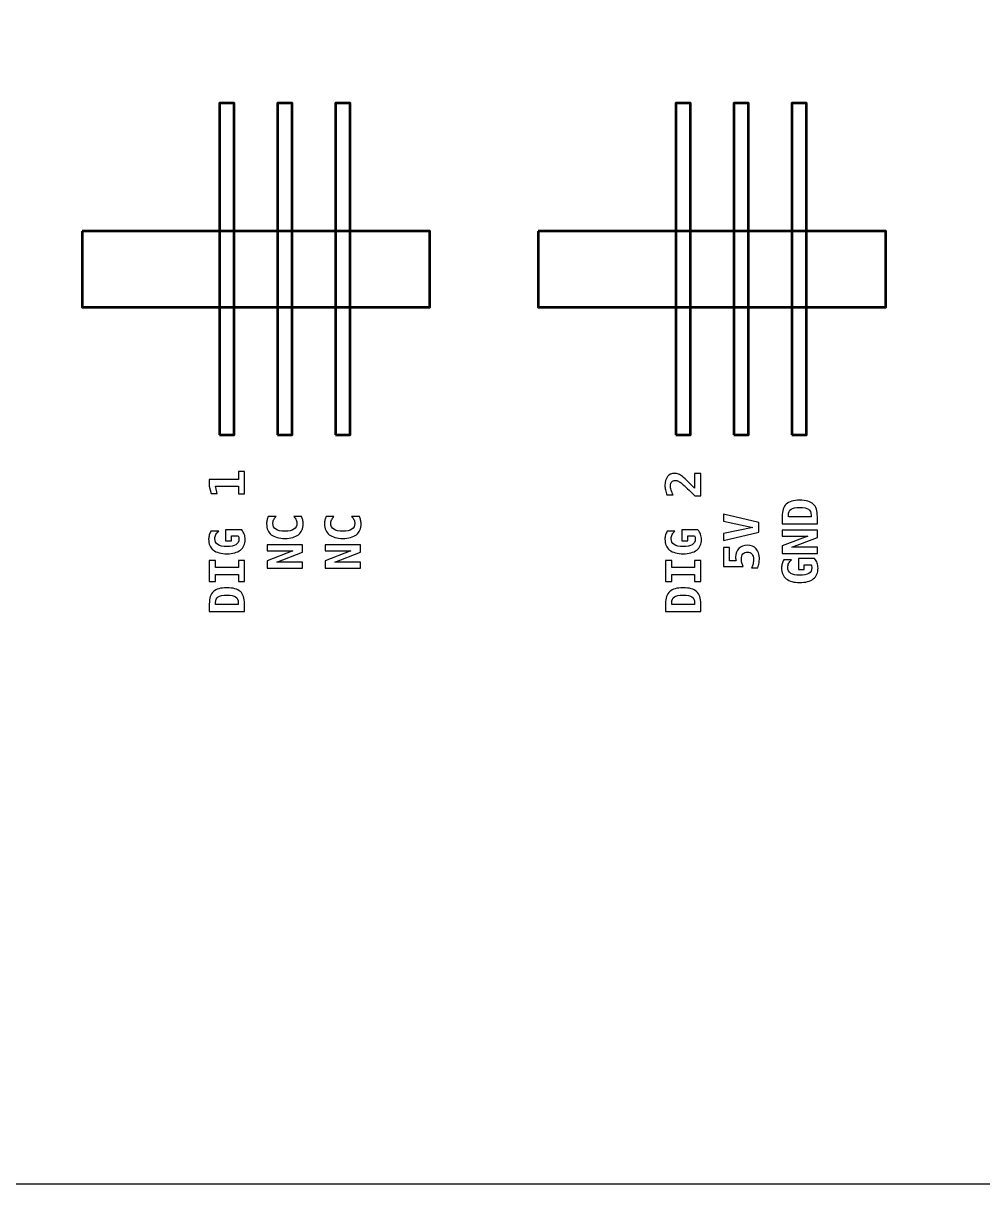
# Model space of a CAD drawing. Header units: centimetres. Extents: x -7.5 to 7.5, y -7.5 to 7.5.
# Drawn here: x -2.28 to 1.93, y -7.5 to -2.41 of the extents above; entities that cross this region are included whole.
import ezdxf

# ---------------------------------------------------------------- set-up
doc = ezdxf.new("R2010")
doc.units = ezdxf.units.CM
doc.header["$MEASUREMENT"] = 0
doc.layers.add('Layer 1', color=7, linetype='Continuous')

msp = doc.modelspace()

# ---------------------------------------------------------------- linework, layer by layer
at = {"layer": 'Layer 1', "color": 7}
msp.add_lwpolyline([(-7.5, -7.5), (7.5, -7.5), (7.5, 7.5), (-7.5, 7.5), (-7.5, -7.5)], close=True, dxfattribs=at)
at = {"layer": 'Layer 1', "lineweight": 53}
for points in [[(-1.4185, -4.21737), (-1.3545, -4.21737), (-1.3545, -2.76337), (-1.4185, -2.76337), (-1.4185, -4.21737)], [(-1.1645, -4.21737), (-1.1005, -4.21737), (-1.1005, -2.76337), (-1.1645, -2.76337), (-1.1645, -4.21737)], [(-0.9105, -4.21737), (-0.8465, -4.21737), (-0.8465, -2.76337), (-0.9105, -2.76337), (-0.9105, -4.21737)], [(0.5815, -4.21737), (0.6455, -4.21737), (0.6455, -2.76337), (0.5815, -2.76337), (0.5815, -4.21737)], [(0.8355, -4.21737), (0.8995, -4.21737), (0.8995, -2.76337), (0.8355, -2.76337), (0.8355, -4.21737)], [(1.0895, -4.21737), (1.1535, -4.21737), (1.1535, -2.76337), (1.0895, -2.76337), (1.0895, -4.21737)]]:
    msp.add_lwpolyline(points, close=True, dxfattribs=at)
at = {"layer": 'Layer 1', "color": 7, "lineweight": 53}
for points in [[(-2.0215, -3.32441), (-2.0215, -3.32441), (-0.4975, -3.32441), (-0.4975, -3.32441), (-0.4975, -3.32441), (-0.4975, -3.32441), (-0.4975, -3.6563), (-0.4975, -3.6563), (-0.4975, -3.6563), (-0.4975, -3.6563), (-2.0215, -3.6563), (-2.0215, -3.6563), (-2.0215, -3.6563), (-2.0215, -3.6563), (-2.0215, -3.32441), (-2.0215, -3.32441)], [(-0.0215, -3.32441), (-0.0215, -3.32441), (1.5025, -3.32441), (1.5025, -3.32441), (1.5025, -3.32441), (1.5025, -3.32441), (1.5025, -3.6563), (1.5025, -3.6563), (1.5025, -3.6563), (1.5025, -3.6563), (-0.0215, -3.6563), (-0.0215, -3.6563), (-0.0215, -3.6563), (-0.0215, -3.6563), (-0.0215, -3.32441), (-0.0215, -3.32441)]]:
    msp.add_open_spline(points, degree=3, knots=[0, 0, 0, 0, 0.25, 0.25, 0.25, 0.25, 0.5, 0.5, 0.5, 0.5, 0.75, 0.75, 0.75, 0.75, 1, 1, 1, 1], dxfattribs=at)
at = {"layer": 'Layer 1'}
for points, knots in [([(-1.33612, -4.47596), (-1.33612, -4.47596), (-1.33612, -4.44185), (-1.33612, -4.44185), (-1.33612, -4.44185), (-1.33612, -4.44185), (-1.43628, -4.44185), (-1.43628, -4.44185), (-1.43628, -4.44185), (-1.43628, -4.44185), (-1.42841, -4.47356), (-1.42841, -4.47356), (-1.42841, -4.47356), (-1.42841, -4.47356), (-1.45589, -4.47356), (-1.45589, -4.47356), (-1.45589, -4.47356), (-1.45589, -4.47356), (-1.46355, -4.44164), (-1.46355, -4.44164), (-1.46355, -4.44164), (-1.46355, -4.44164), (-1.46355, -4.41218), (-1.46355, -4.41218), (-1.46355, -4.41218), (-1.46355, -4.41218), (-1.33612, -4.41218), (-1.33612, -4.41218), (-1.33612, -4.41218), (-1.33612, -4.41218), (-1.33612, -4.37806), (-1.33612, -4.37806), (-1.33612, -4.37806), (-1.33612, -4.37806), (-1.30924, -4.37806), (-1.30924, -4.37806), (-1.30924, -4.37806), (-1.30924, -4.37806), (-1.30924, -4.47596), (-1.30924, -4.47596), (-1.30924, -4.47596), (-1.30924, -4.47596), (-1.33612, -4.47596), (-1.33612, -4.47596)], [0, 0, 0, 0, 0.0909091, 0.0909091, 0.0909091, 0.0909091, 0.1818182, 0.1818182, 0.1818182, 0.1818182, 0.2727273, 0.2727273, 0.2727273, 0.2727273, 0.3636364, 0.3636364, 0.3636364, 0.3636364, 0.4545455, 0.4545455, 0.4545455, 0.4545455, 0.5454545, 0.5454545, 0.5454545, 0.5454545, 0.6363636, 0.6363636, 0.6363636, 0.6363636, 0.7272727, 0.7272727, 0.7272727, 0.7272727, 0.8181818, 0.8181818, 0.8181818, 0.8181818, 0.9090909, 0.9090909, 0.9090909, 0.9090909, 1, 1, 1, 1]), ([(0.66388, -4.45056), (0.66388, -4.45056), (0.66388, -4.38554), (0.66388, -4.38554), (0.66388, -4.38554), (0.66388, -4.38554), (0.69076, -4.38554), (0.69076, -4.38554), (0.69076, -4.38554), (0.69076, -4.38554), (0.69076, -4.48351), (0.69076, -4.48351), (0.69076, -4.48351), (0.69076, -4.48351), (0.66469, -4.48351), (0.66469, -4.48351), (0.66469, -4.48351), (0.66469, -4.48351), (0.64716, -4.46697), (0.64716, -4.46697), (0.64716, -4.46697), (0.62627, -4.44735), (0.61343, -4.43543), (0.6086, -4.43123), (0.6086, -4.43123), (0.60267, -4.42608), (0.59741, -4.42234), (0.59283, -4.42008), (0.59283, -4.42008), (0.58824, -4.41779), (0.58373, -4.41666), (0.57925, -4.41666), (0.57925, -4.41666), (0.57237, -4.41666), (0.56704, -4.41874), (0.5633, -4.4229), (0.5633, -4.4229), (0.55952, -4.42707), (0.55765, -4.43299), (0.55765, -4.44061), (0.55765, -4.44061), (0.55765, -4.44608), (0.55875, -4.45218), (0.5609, -4.45896), (0.5609, -4.45896), (0.56309, -4.46577), (0.56623, -4.47282), (0.57036, -4.4802), (0.57036, -4.4802), (0.57036, -4.4802), (0.54192, -4.4802), (0.54192, -4.4802), (0.54192, -4.4802), (0.53924, -4.47282), (0.53719, -4.46563), (0.53578, -4.45853), (0.53578, -4.45853), (0.53437, -4.45148), (0.53367, -4.44471), (0.53367, -4.43825), (0.53367, -4.43825), (0.53367, -4.42192), (0.53748, -4.40907), (0.5451, -4.39976), (0.5451, -4.39976), (0.55268, -4.39041), (0.56309, -4.38575), (0.57625, -4.38575), (0.57625, -4.38575), (0.58231, -4.38575), (0.58799, -4.38678), (0.59329, -4.38879), (0.59329, -4.38879), (0.59861, -4.39084), (0.6045, -4.39433), (0.61096, -4.3993), (0.61096, -4.3993), (0.61565, -4.40294), (0.6262, -4.41295), (0.64261, -4.42936), (0.64261, -4.42936), (0.65146, -4.43825), (0.65859, -4.4453), (0.66388, -4.45056)], [0, 0, 0, 0, 0.047619, 0.047619, 0.047619, 0.047619, 0.0952381, 0.0952381, 0.0952381, 0.0952381, 0.1428571, 0.1428571, 0.1428571, 0.1428571, 0.1904762, 0.1904762, 0.1904762, 0.1904762, 0.2380952, 0.2380952, 0.2380952, 0.2380952, 0.2857143, 0.2857143, 0.2857143, 0.2857143, 0.3333333, 0.3333333, 0.3333333, 0.3333333, 0.3809524, 0.3809524, 0.3809524, 0.3809524, 0.4285714, 0.4285714, 0.4285714, 0.4285714, 0.4761905, 0.4761905, 0.4761905, 0.4761905, 0.5238095, 0.5238095, 0.5238095, 0.5238095, 0.5714286, 0.5714286, 0.5714286, 0.5714286, 0.6190476, 0.6190476, 0.6190476, 0.6190476, 0.6666667, 0.6666667, 0.6666667, 0.6666667, 0.7142857, 0.7142857, 0.7142857, 0.7142857, 0.7619048, 0.7619048, 0.7619048, 0.7619048, 0.8095238, 0.8095238, 0.8095238, 0.8095238, 0.8571429, 0.8571429, 0.8571429, 0.8571429, 0.9047619, 0.9047619, 0.9047619, 0.9047619, 0.952381, 0.952381, 0.952381, 0.952381, 1, 1, 1, 1]), ([(1.04756, -4.60732), (1.04756, -4.60732), (1.04756, -4.57466), (1.04756, -4.57466), (1.04756, -4.57466), (1.04756, -4.54947), (1.05356, -4.5313), (1.06559, -4.52022), (1.06559, -4.52022), (1.07762, -4.50911), (1.09727, -4.50357), (1.12458, -4.50357), (1.12458, -4.50357), (1.15192, -4.50357), (1.17164, -4.50911), (1.18374, -4.52022), (1.18374, -4.52022), (1.19584, -4.5313), (1.20187, -4.54947), (1.20187, -4.57466), (1.20187, -4.57466), (1.20187, -4.57466), (1.20187, -4.60732), (1.20187, -4.60732), (1.20187, -4.60732), (1.20187, -4.60732), (1.04756, -4.60732), (1.04756, -4.60732)], [0, 0, 0, 0, 0.1428571, 0.1428571, 0.1428571, 0.1428571, 0.2857143, 0.2857143, 0.2857143, 0.2857143, 0.4285714, 0.4285714, 0.4285714, 0.4285714, 0.5714286, 0.5714286, 0.5714286, 0.5714286, 0.7142857, 0.7142857, 0.7142857, 0.7142857, 0.8571429, 0.8571429, 0.8571429, 0.8571429, 1, 1, 1, 1]), ([(-1.05969, -4.57481), (-1.05722, -4.57965), (-1.05535, -4.58469), (-1.05411, -4.59002), (-1.05411, -4.59002), (-1.05288, -4.59531), (-1.05224, -4.60088), (-1.05224, -4.60674), (-1.05224, -4.60674), (-1.05224, -4.62755), (-1.05909, -4.64347), (-1.07281, -4.6544), (-1.07281, -4.6544), (-1.08653, -4.66537), (-1.10632, -4.67084), (-1.13225, -4.67084), (-1.13225, -4.67084), (-1.15822, -4.67084), (-1.17804, -4.66537), (-1.19177, -4.6544), (-1.19177, -4.6544), (-1.20549, -4.64347), (-1.21233, -4.62755), (-1.21233, -4.60674), (-1.21233, -4.60674), (-1.21233, -4.60088), (-1.2117, -4.59527), (-1.21046, -4.58991), (-1.21046, -4.58991), (-1.20923, -4.58452), (-1.20736, -4.57951), (-1.20489, -4.57481), (-1.20489, -4.57481), (-1.20489, -4.57481), (-1.17099, -4.57481), (-1.17099, -4.57481), (-1.17099, -4.57481), (-1.17582, -4.58003), (-1.17935, -4.58515), (-1.18161, -4.59005), (-1.18161, -4.59005), (-1.18383, -4.59499), (-1.18496, -4.60007), (-1.18496, -4.60533), (-1.18496, -4.60533), (-1.18496, -4.61648), (-1.18051, -4.62491), (-1.17166, -4.63059), (-1.17166, -4.63059), (-1.1628, -4.63627), (-1.14968, -4.63913), (-1.13225, -4.63913), (-1.13225, -4.63913), (-1.11486, -4.63913), (-1.10177, -4.63627), (-1.09292, -4.63059), (-1.09292, -4.63059), (-1.08406, -4.62491), (-1.07962, -4.61648), (-1.07962, -4.60533), (-1.07962, -4.60533), (-1.07962, -4.60007), (-1.08075, -4.59499), (-1.08297, -4.59005), (-1.08297, -4.59005), (-1.08523, -4.58515), (-1.08875, -4.58003), (-1.09359, -4.57481), (-1.09359, -4.57481), (-1.09359, -4.57481), (-1.05969, -4.57481), (-1.05969, -4.57481)], [0, 0, 0, 0, 0.0555556, 0.0555556, 0.0555556, 0.0555556, 0.1111111, 0.1111111, 0.1111111, 0.1111111, 0.1666667, 0.1666667, 0.1666667, 0.1666667, 0.2222222, 0.2222222, 0.2222222, 0.2222222, 0.2777778, 0.2777778, 0.2777778, 0.2777778, 0.3333333, 0.3333333, 0.3333333, 0.3333333, 0.3888889, 0.3888889, 0.3888889, 0.3888889, 0.4444444, 0.4444444, 0.4444444, 0.4444444, 0.5, 0.5, 0.5, 0.5, 0.5555556, 0.5555556, 0.5555556, 0.5555556, 0.6111111, 0.6111111, 0.6111111, 0.6111111, 0.6666667, 0.6666667, 0.6666667, 0.6666667, 0.7222222, 0.7222222, 0.7222222, 0.7222222, 0.7777778, 0.7777778, 0.7777778, 0.7777778, 0.8333333, 0.8333333, 0.8333333, 0.8333333, 0.8888889, 0.8888889, 0.8888889, 0.8888889, 0.9444444, 0.9444444, 0.9444444, 0.9444444, 1, 1, 1, 1]), ([(-0.80569, -4.57481), (-0.80322, -4.57965), (-0.80135, -4.58469), (-0.80011, -4.59002), (-0.80011, -4.59002), (-0.79888, -4.59531), (-0.79824, -4.60088), (-0.79824, -4.60674), (-0.79824, -4.60674), (-0.79824, -4.62755), (-0.80509, -4.64347), (-0.81881, -4.6544), (-0.81881, -4.6544), (-0.83253, -4.66537), (-0.85232, -4.67084), (-0.87825, -4.67084), (-0.87825, -4.67084), (-0.90422, -4.67084), (-0.92404, -4.66537), (-0.93777, -4.6544), (-0.93777, -4.6544), (-0.95149, -4.64347), (-0.95833, -4.62755), (-0.95833, -4.60674), (-0.95833, -4.60674), (-0.95833, -4.60088), (-0.9577, -4.59527), (-0.95646, -4.58991), (-0.95646, -4.58991), (-0.95523, -4.58452), (-0.95336, -4.57951), (-0.95089, -4.57481), (-0.95089, -4.57481), (-0.95089, -4.57481), (-0.91699, -4.57481), (-0.91699, -4.57481), (-0.91699, -4.57481), (-0.92182, -4.58003), (-0.92535, -4.58515), (-0.92761, -4.59005), (-0.92761, -4.59005), (-0.92983, -4.59499), (-0.93096, -4.60007), (-0.93096, -4.60533), (-0.93096, -4.60533), (-0.93096, -4.61648), (-0.92651, -4.62491), (-0.91766, -4.63059), (-0.91766, -4.63059), (-0.9088, -4.63627), (-0.89568, -4.63913), (-0.87825, -4.63913), (-0.87825, -4.63913), (-0.86086, -4.63913), (-0.84777, -4.63627), (-0.83892, -4.63059), (-0.83892, -4.63059), (-0.83006, -4.62491), (-0.82562, -4.61648), (-0.82562, -4.60533), (-0.82562, -4.60533), (-0.82562, -4.60007), (-0.82675, -4.59499), (-0.82897, -4.59005), (-0.82897, -4.59005), (-0.83123, -4.58515), (-0.83475, -4.58003), (-0.83959, -4.57481), (-0.83959, -4.57481), (-0.83959, -4.57481), (-0.80569, -4.57481), (-0.80569, -4.57481)], [0, 0, 0, 0, 0.0555556, 0.0555556, 0.0555556, 0.0555556, 0.1111111, 0.1111111, 0.1111111, 0.1111111, 0.1666667, 0.1666667, 0.1666667, 0.1666667, 0.2222222, 0.2222222, 0.2222222, 0.2222222, 0.2777778, 0.2777778, 0.2777778, 0.2777778, 0.3333333, 0.3333333, 0.3333333, 0.3333333, 0.3888889, 0.3888889, 0.3888889, 0.3888889, 0.4444444, 0.4444444, 0.4444444, 0.4444444, 0.5, 0.5, 0.5, 0.5, 0.5555556, 0.5555556, 0.5555556, 0.5555556, 0.6111111, 0.6111111, 0.6111111, 0.6111111, 0.6666667, 0.6666667, 0.6666667, 0.6666667, 0.7222222, 0.7222222, 0.7222222, 0.7222222, 0.7777778, 0.7777778, 0.7777778, 0.7777778, 0.8333333, 0.8333333, 0.8333333, 0.8333333, 0.8888889, 0.8888889, 0.8888889, 0.8888889, 0.9444444, 0.9444444, 0.9444444, 0.9444444, 1, 1, 1, 1]), ([(0.91932, -4.62286), (0.91932, -4.62286), (0.79045, -4.5957), (0.79045, -4.5957), (0.79045, -4.5957), (0.79045, -4.5957), (0.79045, -4.56501), (0.79045, -4.56501), (0.79045, -4.56501), (0.79045, -4.56501), (0.94476, -4.6017), (0.94476, -4.6017), (0.94476, -4.6017), (0.94476, -4.6017), (0.94476, -4.64396), (0.94476, -4.64396), (0.94476, -4.64396), (0.94476, -4.64396), (0.79045, -4.68065), (0.79045, -4.68065), (0.79045, -4.68065), (0.79045, -4.68065), (0.79045, -4.64996), (0.79045, -4.64996), (0.79045, -4.64996), (0.79045, -4.64996), (0.91932, -4.62286), (0.91932, -4.62286)], [0, 0, 0, 0, 0.1428571, 0.1428571, 0.1428571, 0.1428571, 0.2857143, 0.2857143, 0.2857143, 0.2857143, 0.4285714, 0.4285714, 0.4285714, 0.4285714, 0.5714286, 0.5714286, 0.5714286, 0.5714286, 0.7142857, 0.7142857, 0.7142857, 0.7142857, 0.8571429, 0.8571429, 0.8571429, 0.8571429, 1, 1, 1, 1]), ([(1.07504, -4.57684), (1.07504, -4.57684), (1.17439, -4.57684), (1.17439, -4.57684), (1.17439, -4.57684), (1.17439, -4.57684), (1.17439, -4.56859), (1.17439, -4.56859), (1.17439, -4.56859), (1.17439, -4.55659), (1.17061, -4.54802), (1.16306, -4.54294), (1.16306, -4.54294), (1.15551, -4.53783), (1.14267, -4.53529), (1.12458, -4.53529), (1.12458, -4.53529), (1.10658, -4.53529), (1.09381, -4.53783), (1.0863, -4.54294), (1.0863, -4.54294), (1.07878, -4.54802), (1.07504, -4.55659), (1.07504, -4.56859), (1.07504, -4.56859), (1.07504, -4.56859), (1.07504, -4.57684), (1.07504, -4.57684)], [0, 0, 0, 0, 0.1428571, 0.1428571, 0.1428571, 0.1428571, 0.2857143, 0.2857143, 0.2857143, 0.2857143, 0.4285714, 0.4285714, 0.4285714, 0.4285714, 0.5714286, 0.5714286, 0.5714286, 0.5714286, 0.7142857, 0.7142857, 0.7142857, 0.7142857, 0.8571429, 0.8571429, 0.8571429, 0.8571429, 1, 1, 1, 1]), ([(-1.33715, -4.66012), (-1.33715, -4.66012), (-1.36657, -4.66012), (-1.36657, -4.66012), (-1.36657, -4.66012), (-1.36657, -4.66012), (-1.36657, -4.68101), (-1.36657, -4.68101), (-1.36657, -4.68101), (-1.36657, -4.68101), (-1.39221, -4.68101), (-1.39221, -4.68101), (-1.39221, -4.68101), (-1.39221, -4.68101), (-1.39221, -4.63345), (-1.39221, -4.63345), (-1.39221, -4.63345), (-1.39221, -4.63345), (-1.32152, -4.63345), (-1.32152, -4.63345), (-1.32152, -4.63345), (-1.31651, -4.63931), (-1.3127, -4.64577), (-1.31012, -4.65282), (-1.31012, -4.65282), (-1.30755, -4.65991), (-1.30624, -4.66746), (-1.30624, -4.67551), (-1.30624, -4.67551), (-1.30624, -4.69551), (-1.31319, -4.71092), (-1.32706, -4.72183), (-1.32706, -4.72183), (-1.34096, -4.73273), (-1.36068, -4.73816), (-1.38625, -4.73816), (-1.38625, -4.73816), (-1.41222, -4.73816), (-1.43204, -4.73266), (-1.44577, -4.72168), (-1.44577, -4.72168), (-1.45949, -4.71068), (-1.46633, -4.6948), (-1.46633, -4.67406), (-1.46633, -4.67406), (-1.46633, -4.66785), (-1.46545, -4.66178), (-1.46369, -4.65578), (-1.46369, -4.65578), (-1.46196, -4.64979), (-1.45942, -4.64414), (-1.4561, -4.63892), (-1.4561, -4.63892), (-1.4561, -4.63892), (-1.42231, -4.63892), (-1.42231, -4.63892), (-1.42231, -4.63892), (-1.42781, -4.64319), (-1.43197, -4.64809), (-1.43476, -4.65367), (-1.43476, -4.65367), (-1.43755, -4.65921), (-1.43896, -4.66527), (-1.43896, -4.67191), (-1.43896, -4.67191), (-1.43896, -4.68348), (-1.43458, -4.69216), (-1.42587, -4.69787), (-1.42587, -4.69787), (-1.41716, -4.70359), (-1.40396, -4.70644), (-1.38625, -4.70644), (-1.38625, -4.70644), (-1.36907, -4.70644), (-1.35602, -4.70369), (-1.34706, -4.69819), (-1.34706, -4.69819), (-1.3381, -4.69265), (-1.33362, -4.68464), (-1.33362, -4.67409), (-1.33362, -4.67409), (-1.33362, -4.67092), (-1.3339, -4.66817), (-1.3345, -4.6658), (-1.3345, -4.6658), (-1.33506, -4.66348), (-1.33595, -4.66157), (-1.33715, -4.66012)], [0, 0, 0, 0, 0.0454545, 0.0454545, 0.0454545, 0.0454545, 0.0909091, 0.0909091, 0.0909091, 0.0909091, 0.1363636, 0.1363636, 0.1363636, 0.1363636, 0.1818182, 0.1818182, 0.1818182, 0.1818182, 0.2272727, 0.2272727, 0.2272727, 0.2272727, 0.2727273, 0.2727273, 0.2727273, 0.2727273, 0.3181818, 0.3181818, 0.3181818, 0.3181818, 0.3636364, 0.3636364, 0.3636364, 0.3636364, 0.4090909, 0.4090909, 0.4090909, 0.4090909, 0.4545455, 0.4545455, 0.4545455, 0.4545455, 0.5, 0.5, 0.5, 0.5, 0.5454545, 0.5454545, 0.5454545, 0.5454545, 0.5909091, 0.5909091, 0.5909091, 0.5909091, 0.6363636, 0.6363636, 0.6363636, 0.6363636, 0.6818182, 0.6818182, 0.6818182, 0.6818182, 0.7272727, 0.7272727, 0.7272727, 0.7272727, 0.7727273, 0.7727273, 0.7727273, 0.7727273, 0.8181818, 0.8181818, 0.8181818, 0.8181818, 0.8636364, 0.8636364, 0.8636364, 0.8636364, 0.9090909, 0.9090909, 0.9090909, 0.9090909, 0.9545455, 0.9545455, 0.9545455, 0.9545455, 1, 1, 1, 1]), ([(0.66285, -4.66012), (0.66285, -4.66012), (0.63343, -4.66012), (0.63343, -4.66012), (0.63343, -4.66012), (0.63343, -4.66012), (0.63343, -4.68101), (0.63343, -4.68101), (0.63343, -4.68101), (0.63343, -4.68101), (0.60779, -4.68101), (0.60779, -4.68101), (0.60779, -4.68101), (0.60779, -4.68101), (0.60779, -4.63345), (0.60779, -4.63345), (0.60779, -4.63345), (0.60779, -4.63345), (0.67848, -4.63345), (0.67848, -4.63345), (0.67848, -4.63345), (0.68349, -4.63931), (0.6873, -4.64577), (0.68988, -4.65282), (0.68988, -4.65282), (0.69245, -4.65991), (0.69376, -4.66746), (0.69376, -4.67551), (0.69376, -4.67551), (0.69376, -4.69551), (0.68681, -4.71092), (0.67294, -4.72183), (0.67294, -4.72183), (0.65904, -4.73273), (0.63932, -4.73816), (0.61375, -4.73816), (0.61375, -4.73816), (0.58778, -4.73816), (0.56796, -4.73266), (0.55423, -4.72168), (0.55423, -4.72168), (0.54051, -4.71068), (0.53367, -4.6948), (0.53367, -4.67406), (0.53367, -4.67406), (0.53367, -4.66785), (0.53455, -4.66178), (0.53631, -4.65578), (0.53631, -4.65578), (0.53804, -4.64979), (0.54058, -4.64414), (0.5439, -4.63892), (0.5439, -4.63892), (0.5439, -4.63892), (0.57769, -4.63892), (0.57769, -4.63892), (0.57769, -4.63892), (0.57219, -4.64319), (0.56803, -4.64809), (0.56524, -4.65367), (0.56524, -4.65367), (0.56245, -4.65921), (0.56104, -4.66527), (0.56104, -4.67191), (0.56104, -4.67191), (0.56104, -4.68348), (0.56542, -4.69216), (0.57413, -4.69787), (0.57413, -4.69787), (0.58284, -4.70359), (0.59604, -4.70644), (0.61375, -4.70644), (0.61375, -4.70644), (0.63093, -4.70644), (0.64398, -4.70369), (0.65294, -4.69819), (0.65294, -4.69819), (0.6619, -4.69265), (0.66638, -4.68464), (0.66638, -4.67409), (0.66638, -4.67409), (0.66638, -4.67092), (0.6661, -4.66817), (0.6655, -4.6658), (0.6655, -4.6658), (0.66494, -4.66348), (0.66405, -4.66157), (0.66285, -4.66012)], [0, 0, 0, 0, 0.0454545, 0.0454545, 0.0454545, 0.0454545, 0.0909091, 0.0909091, 0.0909091, 0.0909091, 0.1363636, 0.1363636, 0.1363636, 0.1363636, 0.1818182, 0.1818182, 0.1818182, 0.1818182, 0.2272727, 0.2272727, 0.2272727, 0.2272727, 0.2727273, 0.2727273, 0.2727273, 0.2727273, 0.3181818, 0.3181818, 0.3181818, 0.3181818, 0.3636364, 0.3636364, 0.3636364, 0.3636364, 0.4090909, 0.4090909, 0.4090909, 0.4090909, 0.4545455, 0.4545455, 0.4545455, 0.4545455, 0.5, 0.5, 0.5, 0.5, 0.5454545, 0.5454545, 0.5454545, 0.5454545, 0.5909091, 0.5909091, 0.5909091, 0.5909091, 0.6363636, 0.6363636, 0.6363636, 0.6363636, 0.6818182, 0.6818182, 0.6818182, 0.6818182, 0.7272727, 0.7272727, 0.7272727, 0.7272727, 0.7727273, 0.7727273, 0.7727273, 0.7727273, 0.8181818, 0.8181818, 0.8181818, 0.8181818, 0.8636364, 0.8636364, 0.8636364, 0.8636364, 0.9090909, 0.9090909, 0.9090909, 0.9090909, 0.9545455, 0.9545455, 0.9545455, 0.9545455, 1, 1, 1, 1]), ([(1.04756, -4.73659), (1.04756, -4.73659), (1.04756, -4.70381), (1.04756, -4.70381), (1.04756, -4.70381), (1.04756, -4.70381), (1.15971, -4.66085), (1.15971, -4.66085), (1.15971, -4.66085), (1.15971, -4.66085), (1.04756, -4.66085), (1.04756, -4.66085), (1.04756, -4.66085), (1.04756, -4.66085), (1.04756, -4.63396), (1.04756, -4.63396), (1.04756, -4.63396), (1.04756, -4.63396), (1.20187, -4.63396), (1.20187, -4.63396), (1.20187, -4.63396), (1.20187, -4.63396), (1.20187, -4.66653), (1.20187, -4.66653), (1.20187, -4.66653), (1.20187, -4.66653), (1.08972, -4.70971), (1.08972, -4.70971), (1.08972, -4.70971), (1.08972, -4.70971), (1.20187, -4.70971), (1.20187, -4.70971), (1.20187, -4.70971), (1.20187, -4.70971), (1.20187, -4.73659), (1.20187, -4.73659), (1.20187, -4.73659), (1.20187, -4.73659), (1.04756, -4.73659), (1.04756, -4.73659)], [0, 0, 0, 0, 0.1, 0.1, 0.1, 0.1, 0.2, 0.2, 0.2, 0.2, 0.3, 0.3, 0.3, 0.3, 0.4, 0.4, 0.4, 0.4, 0.5, 0.5, 0.5, 0.5, 0.6, 0.6, 0.6, 0.6, 0.7, 0.7, 0.7, 0.7, 0.8, 0.8, 0.8, 0.8, 0.9, 0.9, 0.9, 0.9, 1, 1, 1, 1]), ([(-1.20955, -4.80166), (-1.20955, -4.80166), (-1.20955, -4.76888), (-1.20955, -4.76888), (-1.20955, -4.76888), (-1.20955, -4.76888), (-1.0974, -4.72592), (-1.0974, -4.72592), (-1.0974, -4.72592), (-1.0974, -4.72592), (-1.20955, -4.72592), (-1.20955, -4.72592), (-1.20955, -4.72592), (-1.20955, -4.72592), (-1.20955, -4.69903), (-1.20955, -4.69903), (-1.20955, -4.69903), (-1.20955, -4.69903), (-1.05524, -4.69903), (-1.05524, -4.69903), (-1.05524, -4.69903), (-1.05524, -4.69903), (-1.05524, -4.7316), (-1.05524, -4.7316), (-1.05524, -4.7316), (-1.05524, -4.7316), (-1.16739, -4.77478), (-1.16739, -4.77478), (-1.16739, -4.77478), (-1.16739, -4.77478), (-1.05524, -4.77478), (-1.05524, -4.77478), (-1.05524, -4.77478), (-1.05524, -4.77478), (-1.05524, -4.80166), (-1.05524, -4.80166), (-1.05524, -4.80166), (-1.05524, -4.80166), (-1.20955, -4.80166), (-1.20955, -4.80166)], [0, 0, 0, 0, 0.1, 0.1, 0.1, 0.1, 0.2, 0.2, 0.2, 0.2, 0.3, 0.3, 0.3, 0.3, 0.4, 0.4, 0.4, 0.4, 0.5, 0.5, 0.5, 0.5, 0.6, 0.6, 0.6, 0.6, 0.7, 0.7, 0.7, 0.7, 0.8, 0.8, 0.8, 0.8, 0.9, 0.9, 0.9, 0.9, 1, 1, 1, 1]), ([(-0.95555, -4.80166), (-0.95555, -4.80166), (-0.95555, -4.76888), (-0.95555, -4.76888), (-0.95555, -4.76888), (-0.95555, -4.76888), (-0.8434, -4.72592), (-0.8434, -4.72592), (-0.8434, -4.72592), (-0.8434, -4.72592), (-0.95555, -4.72592), (-0.95555, -4.72592), (-0.95555, -4.72592), (-0.95555, -4.72592), (-0.95555, -4.69903), (-0.95555, -4.69903), (-0.95555, -4.69903), (-0.95555, -4.69903), (-0.80124, -4.69903), (-0.80124, -4.69903), (-0.80124, -4.69903), (-0.80124, -4.69903), (-0.80124, -4.7316), (-0.80124, -4.7316), (-0.80124, -4.7316), (-0.80124, -4.7316), (-0.91339, -4.77478), (-0.91339, -4.77478), (-0.91339, -4.77478), (-0.91339, -4.77478), (-0.80124, -4.77478), (-0.80124, -4.77478), (-0.80124, -4.77478), (-0.80124, -4.77478), (-0.80124, -4.80166), (-0.80124, -4.80166), (-0.80124, -4.80166), (-0.80124, -4.80166), (-0.95555, -4.80166), (-0.95555, -4.80166)], [0, 0, 0, 0, 0.1, 0.1, 0.1, 0.1, 0.2, 0.2, 0.2, 0.2, 0.3, 0.3, 0.3, 0.3, 0.4, 0.4, 0.4, 0.4, 0.5, 0.5, 0.5, 0.5, 0.6, 0.6, 0.6, 0.6, 0.7, 0.7, 0.7, 0.7, 0.8, 0.8, 0.8, 0.8, 0.9, 0.9, 0.9, 0.9, 1, 1, 1, 1]), ([(0.79045, -4.79404), (0.79045, -4.79404), (0.79045, -4.71022), (0.79045, -4.71022), (0.79045, -4.71022), (0.79045, -4.71022), (0.81733, -4.71022), (0.81733, -4.71022), (0.81733, -4.71022), (0.81733, -4.71022), (0.81733, -4.76934), (0.81733, -4.76934), (0.81733, -4.76934), (0.81733, -4.76934), (0.84595, -4.76934), (0.84595, -4.76934), (0.84595, -4.76934), (0.84499, -4.76687), (0.84429, -4.76419), (0.84383, -4.76137), (0.84383, -4.76137), (0.84337, -4.75855), (0.84316, -4.75555), (0.84316, -4.75237), (0.84316, -4.75237), (0.84316, -4.7371), (0.84799, -4.72468), (0.85762, -4.71516), (0.85762, -4.71516), (0.86729, -4.70567), (0.87981, -4.7009), (0.89526, -4.7009), (0.89526, -4.7009), (0.91146, -4.7009), (0.92423, -4.70605), (0.93365, -4.71635), (0.93365, -4.71635), (0.94307, -4.72666), (0.94776, -4.7407), (0.94776, -4.75848), (0.94776, -4.75848), (0.94776, -4.76507), (0.94719, -4.77178), (0.9461, -4.77852), (0.9461, -4.77852), (0.94501, -4.78525), (0.94335, -4.79217), (0.94113, -4.79919), (0.94113, -4.79919), (0.94113, -4.79919), (0.91364, -4.79919), (0.91364, -4.79919), (0.91364, -4.79919), (0.91647, -4.79347), (0.91858, -4.78758), (0.91999, -4.78158), (0.91999, -4.78158), (0.92141, -4.77555), (0.92211, -4.76948), (0.92211, -4.76342), (0.92211, -4.76342), (0.92211, -4.75269), (0.91982, -4.74451), (0.91523, -4.73893), (0.91523, -4.73893), (0.91065, -4.73336), (0.90401, -4.73057), (0.89526, -4.73057), (0.89526, -4.73057), (0.88719, -4.73057), (0.88073, -4.73336), (0.87586, -4.7389), (0.87586, -4.7389), (0.87103, -4.74444), (0.86859, -4.75184), (0.86859, -4.76105), (0.86859, -4.76105), (0.86859, -4.76652), (0.86926, -4.77195), (0.8706, -4.77746), (0.8706, -4.77746), (0.87195, -4.78293), (0.87399, -4.78846), (0.87667, -4.79404), (0.87667, -4.79404), (0.87667, -4.79404), (0.79045, -4.79404), (0.79045, -4.79404)], [0, 0, 0, 0, 0.0454545, 0.0454545, 0.0454545, 0.0454545, 0.0909091, 0.0909091, 0.0909091, 0.0909091, 0.1363636, 0.1363636, 0.1363636, 0.1363636, 0.1818182, 0.1818182, 0.1818182, 0.1818182, 0.2272727, 0.2272727, 0.2272727, 0.2272727, 0.2727273, 0.2727273, 0.2727273, 0.2727273, 0.3181818, 0.3181818, 0.3181818, 0.3181818, 0.3636364, 0.3636364, 0.3636364, 0.3636364, 0.4090909, 0.4090909, 0.4090909, 0.4090909, 0.4545455, 0.4545455, 0.4545455, 0.4545455, 0.5, 0.5, 0.5, 0.5, 0.5454545, 0.5454545, 0.5454545, 0.5454545, 0.5909091, 0.5909091, 0.5909091, 0.5909091, 0.6363636, 0.6363636, 0.6363636, 0.6363636, 0.6818182, 0.6818182, 0.6818182, 0.6818182, 0.7272727, 0.7272727, 0.7272727, 0.7272727, 0.7727273, 0.7727273, 0.7727273, 0.7727273, 0.8181818, 0.8181818, 0.8181818, 0.8181818, 0.8636364, 0.8636364, 0.8636364, 0.8636364, 0.9090909, 0.9090909, 0.9090909, 0.9090909, 0.9545455, 0.9545455, 0.9545455, 0.9545455, 1, 1, 1, 1]), ([(-1.43667, -4.85991), (-1.43667, -4.85991), (-1.46355, -4.85991), (-1.46355, -4.85991), (-1.46355, -4.85991), (-1.46355, -4.85991), (-1.46355, -4.76804), (-1.46355, -4.76804), (-1.46355, -4.76804), (-1.46355, -4.76804), (-1.43667, -4.76804), (-1.43667, -4.76804), (-1.43667, -4.76804), (-1.43667, -4.76804), (-1.43667, -4.79874), (-1.43667, -4.79874), (-1.43667, -4.79874), (-1.43667, -4.79874), (-1.33612, -4.79874), (-1.33612, -4.79874), (-1.33612, -4.79874), (-1.33612, -4.79874), (-1.33612, -4.76804), (-1.33612, -4.76804), (-1.33612, -4.76804), (-1.33612, -4.76804), (-1.30924, -4.76804), (-1.30924, -4.76804), (-1.30924, -4.76804), (-1.30924, -4.76804), (-1.30924, -4.85991), (-1.30924, -4.85991), (-1.30924, -4.85991), (-1.30924, -4.85991), (-1.33612, -4.85991), (-1.33612, -4.85991), (-1.33612, -4.85991), (-1.33612, -4.85991), (-1.33612, -4.82922), (-1.33612, -4.82922), (-1.33612, -4.82922), (-1.33612, -4.82922), (-1.43667, -4.82922), (-1.43667, -4.82922), (-1.43667, -4.82922), (-1.43667, -4.82922), (-1.43667, -4.85991), (-1.43667, -4.85991)], [0, 0, 0, 0, 0.0833333, 0.0833333, 0.0833333, 0.0833333, 0.1666667, 0.1666667, 0.1666667, 0.1666667, 0.25, 0.25, 0.25, 0.25, 0.3333333, 0.3333333, 0.3333333, 0.3333333, 0.4166667, 0.4166667, 0.4166667, 0.4166667, 0.5, 0.5, 0.5, 0.5, 0.5833333, 0.5833333, 0.5833333, 0.5833333, 0.6666667, 0.6666667, 0.6666667, 0.6666667, 0.75, 0.75, 0.75, 0.75, 0.8333333, 0.8333333, 0.8333333, 0.8333333, 0.9166667, 0.9166667, 0.9166667, 0.9166667, 1, 1, 1, 1]), ([(0.56333, -4.85991), (0.56333, -4.85991), (0.53645, -4.85991), (0.53645, -4.85991), (0.53645, -4.85991), (0.53645, -4.85991), (0.53645, -4.76804), (0.53645, -4.76804), (0.53645, -4.76804), (0.53645, -4.76804), (0.56333, -4.76804), (0.56333, -4.76804), (0.56333, -4.76804), (0.56333, -4.76804), (0.56333, -4.79874), (0.56333, -4.79874), (0.56333, -4.79874), (0.56333, -4.79874), (0.66388, -4.79874), (0.66388, -4.79874), (0.66388, -4.79874), (0.66388, -4.79874), (0.66388, -4.76804), (0.66388, -4.76804), (0.66388, -4.76804), (0.66388, -4.76804), (0.69076, -4.76804), (0.69076, -4.76804), (0.69076, -4.76804), (0.69076, -4.76804), (0.69076, -4.85991), (0.69076, -4.85991), (0.69076, -4.85991), (0.69076, -4.85991), (0.66388, -4.85991), (0.66388, -4.85991), (0.66388, -4.85991), (0.66388, -4.85991), (0.66388, -4.82922), (0.66388, -4.82922), (0.66388, -4.82922), (0.66388, -4.82922), (0.56333, -4.82922), (0.56333, -4.82922), (0.56333, -4.82922), (0.56333, -4.82922), (0.56333, -4.85991), (0.56333, -4.85991)], [0, 0, 0, 0, 0.0833333, 0.0833333, 0.0833333, 0.0833333, 0.1666667, 0.1666667, 0.1666667, 0.1666667, 0.25, 0.25, 0.25, 0.25, 0.3333333, 0.3333333, 0.3333333, 0.3333333, 0.4166667, 0.4166667, 0.4166667, 0.4166667, 0.5, 0.5, 0.5, 0.5, 0.5833333, 0.5833333, 0.5833333, 0.5833333, 0.6666667, 0.6666667, 0.6666667, 0.6666667, 0.75, 0.75, 0.75, 0.75, 0.8333333, 0.8333333, 0.8333333, 0.8333333, 0.9166667, 0.9166667, 0.9166667, 0.9166667, 1, 1, 1, 1]), ([(1.17396, -4.78619), (1.17396, -4.78619), (1.14454, -4.78619), (1.14454, -4.78619), (1.14454, -4.78619), (1.14454, -4.78619), (1.14454, -4.80708), (1.14454, -4.80708), (1.14454, -4.80708), (1.14454, -4.80708), (1.1189, -4.80708), (1.1189, -4.80708), (1.1189, -4.80708), (1.1189, -4.80708), (1.1189, -4.75952), (1.1189, -4.75952), (1.1189, -4.75952), (1.1189, -4.75952), (1.18959, -4.75952), (1.18959, -4.75952), (1.18959, -4.75952), (1.1946, -4.76538), (1.19841, -4.77184), (1.20099, -4.77889), (1.20099, -4.77889), (1.20356, -4.78598), (1.20487, -4.79353), (1.20487, -4.80158), (1.20487, -4.80158), (1.20487, -4.82158), (1.19792, -4.83699), (1.18405, -4.8479), (1.18405, -4.8479), (1.17015, -4.8588), (1.15043, -4.86423), (1.12486, -4.86423), (1.12486, -4.86423), (1.09889, -4.86423), (1.07907, -4.85873), (1.06534, -4.84775), (1.06534, -4.84775), (1.05162, -4.83675), (1.04478, -4.82087), (1.04478, -4.80013), (1.04478, -4.80013), (1.04478, -4.79392), (1.04566, -4.78785), (1.04742, -4.78185), (1.04742, -4.78185), (1.04915, -4.77586), (1.05169, -4.77021), (1.05501, -4.76499), (1.05501, -4.76499), (1.05501, -4.76499), (1.0888, -4.76499), (1.0888, -4.76499), (1.0888, -4.76499), (1.0833, -4.76926), (1.07914, -4.77416), (1.07635, -4.77974), (1.07635, -4.77974), (1.07356, -4.78528), (1.07215, -4.79134), (1.07215, -4.79798), (1.07215, -4.79798), (1.07215, -4.80955), (1.07653, -4.81823), (1.08524, -4.82394), (1.08524, -4.82394), (1.09395, -4.82966), (1.10715, -4.83251), (1.12486, -4.83251), (1.12486, -4.83251), (1.14204, -4.83251), (1.15509, -4.82976), (1.16405, -4.82426), (1.16405, -4.82426), (1.17301, -4.81872), (1.17749, -4.81071), (1.17749, -4.80016), (1.17749, -4.80016), (1.17749, -4.79699), (1.17721, -4.79424), (1.17661, -4.79187), (1.17661, -4.79187), (1.17605, -4.78955), (1.17516, -4.78764), (1.17396, -4.78619)], [0, 0, 0, 0, 0.0454545, 0.0454545, 0.0454545, 0.0454545, 0.0909091, 0.0909091, 0.0909091, 0.0909091, 0.1363636, 0.1363636, 0.1363636, 0.1363636, 0.1818182, 0.1818182, 0.1818182, 0.1818182, 0.2272727, 0.2272727, 0.2272727, 0.2272727, 0.2727273, 0.2727273, 0.2727273, 0.2727273, 0.3181818, 0.3181818, 0.3181818, 0.3181818, 0.3636364, 0.3636364, 0.3636364, 0.3636364, 0.4090909, 0.4090909, 0.4090909, 0.4090909, 0.4545455, 0.4545455, 0.4545455, 0.4545455, 0.5, 0.5, 0.5, 0.5, 0.5454545, 0.5454545, 0.5454545, 0.5454545, 0.5909091, 0.5909091, 0.5909091, 0.5909091, 0.6363636, 0.6363636, 0.6363636, 0.6363636, 0.6818182, 0.6818182, 0.6818182, 0.6818182, 0.7272727, 0.7272727, 0.7272727, 0.7272727, 0.7727273, 0.7727273, 0.7727273, 0.7727273, 0.8181818, 0.8181818, 0.8181818, 0.8181818, 0.8636364, 0.8636364, 0.8636364, 0.8636364, 0.9090909, 0.9090909, 0.9090909, 0.9090909, 0.9545455, 0.9545455, 0.9545455, 0.9545455, 1, 1, 1, 1]), ([(-1.46355, -4.99097), (-1.46355, -4.99097), (-1.46355, -4.95831), (-1.46355, -4.95831), (-1.46355, -4.95831), (-1.46355, -4.93312), (-1.45755, -4.91495), (-1.44552, -4.90387), (-1.44552, -4.90387), (-1.43349, -4.89276), (-1.41384, -4.88722), (-1.38653, -4.88722), (-1.38653, -4.88722), (-1.35919, -4.88722), (-1.33947, -4.89276), (-1.32737, -4.90387), (-1.32737, -4.90387), (-1.31527, -4.91495), (-1.30924, -4.93312), (-1.30924, -4.95831), (-1.30924, -4.95831), (-1.30924, -4.95831), (-1.30924, -4.99097), (-1.30924, -4.99097), (-1.30924, -4.99097), (-1.30924, -4.99097), (-1.46355, -4.99097), (-1.46355, -4.99097)], [0, 0, 0, 0, 0.1428571, 0.1428571, 0.1428571, 0.1428571, 0.2857143, 0.2857143, 0.2857143, 0.2857143, 0.4285714, 0.4285714, 0.4285714, 0.4285714, 0.5714286, 0.5714286, 0.5714286, 0.5714286, 0.7142857, 0.7142857, 0.7142857, 0.7142857, 0.8571429, 0.8571429, 0.8571429, 0.8571429, 1, 1, 1, 1]), ([(-1.43607, -4.96049), (-1.43607, -4.96049), (-1.33672, -4.96049), (-1.33672, -4.96049), (-1.33672, -4.96049), (-1.33672, -4.96049), (-1.33672, -4.95224), (-1.33672, -4.95224), (-1.33672, -4.95224), (-1.33672, -4.94024), (-1.3405, -4.93167), (-1.34805, -4.92659), (-1.34805, -4.92659), (-1.3556, -4.92148), (-1.36844, -4.91894), (-1.38653, -4.91894), (-1.38653, -4.91894), (-1.40453, -4.91894), (-1.4173, -4.92148), (-1.42481, -4.92659), (-1.42481, -4.92659), (-1.43233, -4.93167), (-1.43607, -4.94024), (-1.43607, -4.95224), (-1.43607, -4.95224), (-1.43607, -4.95224), (-1.43607, -4.96049), (-1.43607, -4.96049)], [0, 0, 0, 0, 0.1428571, 0.1428571, 0.1428571, 0.1428571, 0.2857143, 0.2857143, 0.2857143, 0.2857143, 0.4285714, 0.4285714, 0.4285714, 0.4285714, 0.5714286, 0.5714286, 0.5714286, 0.5714286, 0.7142857, 0.7142857, 0.7142857, 0.7142857, 0.8571429, 0.8571429, 0.8571429, 0.8571429, 1, 1, 1, 1]), ([(0.53645, -4.99097), (0.53645, -4.99097), (0.53645, -4.95831), (0.53645, -4.95831), (0.53645, -4.95831), (0.53645, -4.93312), (0.54245, -4.91495), (0.55448, -4.90387), (0.55448, -4.90387), (0.56651, -4.89276), (0.58616, -4.88722), (0.61347, -4.88722), (0.61347, -4.88722), (0.64081, -4.88722), (0.66053, -4.89276), (0.67263, -4.90387), (0.67263, -4.90387), (0.68473, -4.91495), (0.69076, -4.93312), (0.69076, -4.95831), (0.69076, -4.95831), (0.69076, -4.95831), (0.69076, -4.99097), (0.69076, -4.99097), (0.69076, -4.99097), (0.69076, -4.99097), (0.53645, -4.99097), (0.53645, -4.99097)], [0, 0, 0, 0, 0.1428571, 0.1428571, 0.1428571, 0.1428571, 0.2857143, 0.2857143, 0.2857143, 0.2857143, 0.4285714, 0.4285714, 0.4285714, 0.4285714, 0.5714286, 0.5714286, 0.5714286, 0.5714286, 0.7142857, 0.7142857, 0.7142857, 0.7142857, 0.8571429, 0.8571429, 0.8571429, 0.8571429, 1, 1, 1, 1]), ([(0.56393, -4.96049), (0.56393, -4.96049), (0.66328, -4.96049), (0.66328, -4.96049), (0.66328, -4.96049), (0.66328, -4.96049), (0.66328, -4.95224), (0.66328, -4.95224), (0.66328, -4.95224), (0.66328, -4.94024), (0.6595, -4.93167), (0.65195, -4.92659), (0.65195, -4.92659), (0.6444, -4.92148), (0.63156, -4.91894), (0.61347, -4.91894), (0.61347, -4.91894), (0.59547, -4.91894), (0.5827, -4.92148), (0.57519, -4.92659), (0.57519, -4.92659), (0.56767, -4.93167), (0.56393, -4.94024), (0.56393, -4.95224), (0.56393, -4.95224), (0.56393, -4.95224), (0.56393, -4.96049), (0.56393, -4.96049)], [0, 0, 0, 0, 0.1428571, 0.1428571, 0.1428571, 0.1428571, 0.2857143, 0.2857143, 0.2857143, 0.2857143, 0.4285714, 0.4285714, 0.4285714, 0.4285714, 0.5714286, 0.5714286, 0.5714286, 0.5714286, 0.7142857, 0.7142857, 0.7142857, 0.7142857, 0.8571429, 0.8571429, 0.8571429, 0.8571429, 1, 1, 1, 1])]:
    msp.add_open_spline(points, degree=3, knots=knots, dxfattribs=at)

doc.saveas('drawing.dxf')
